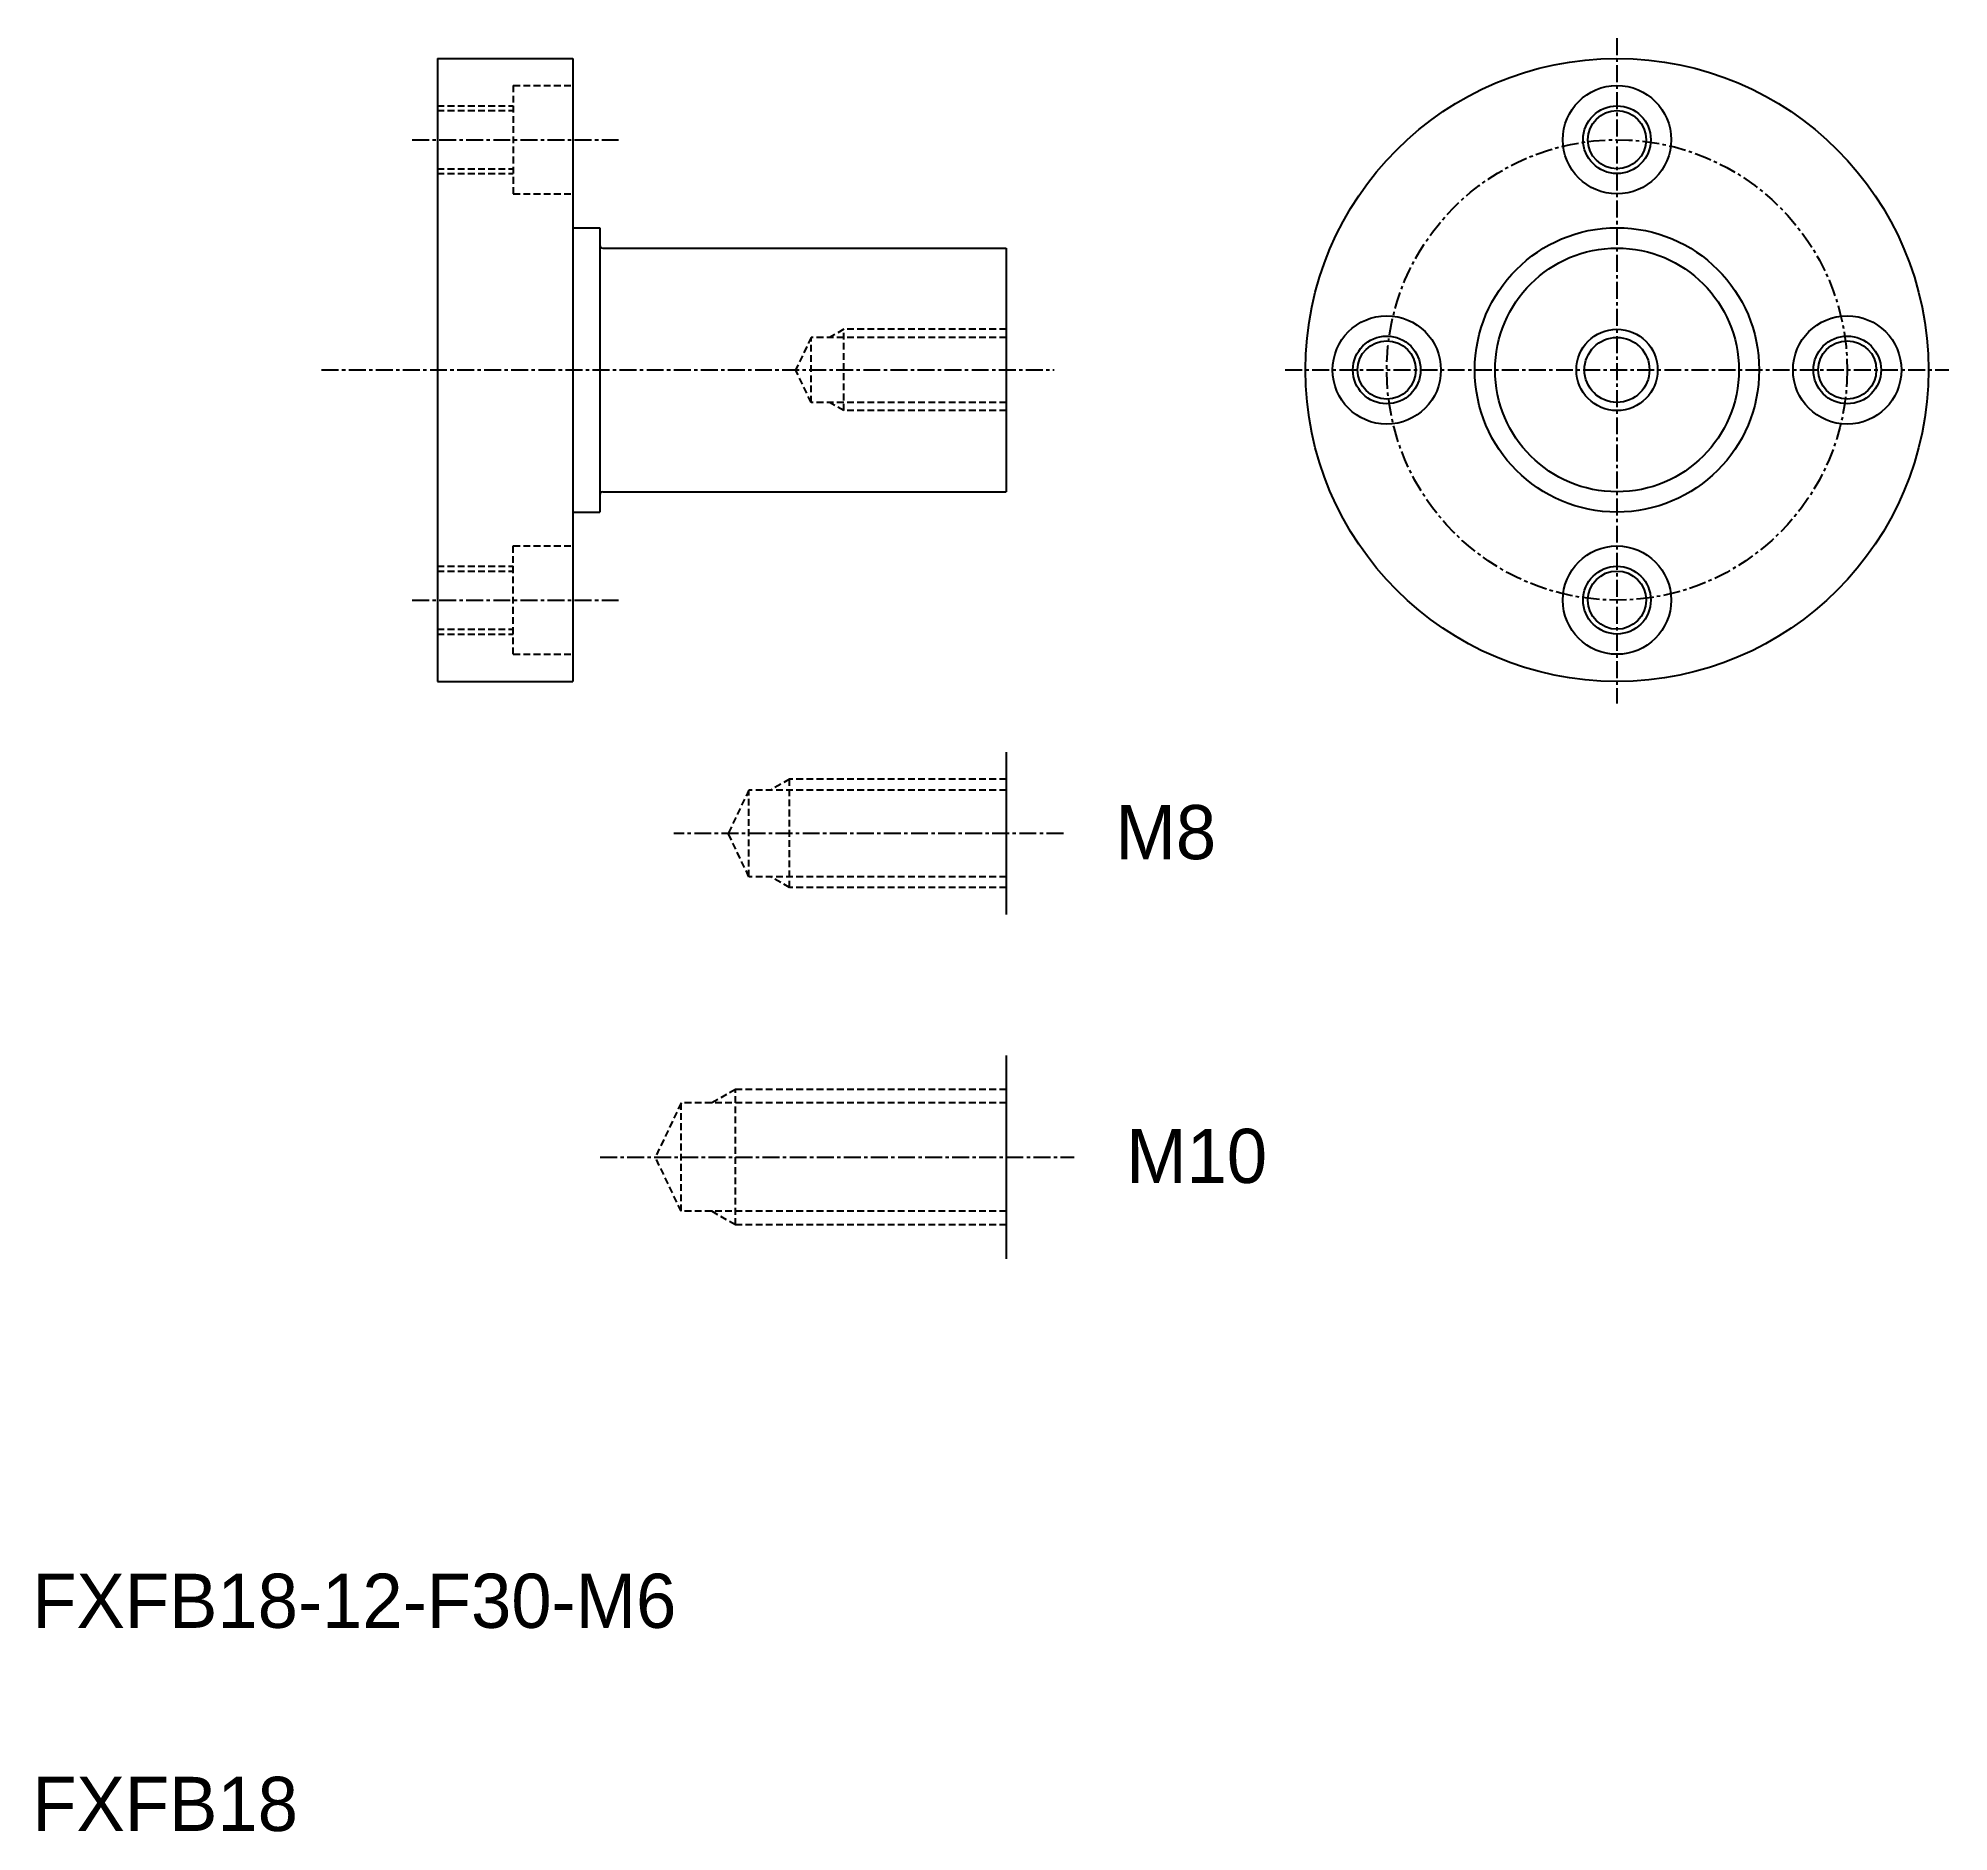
# Model space of a CAD drawing. Extents: x 62 to 203, y 49 to 181.
import ezdxf

# ---------------------------------------------------------------- set-up
doc = ezdxf.new("R2010")
doc.units = 0
doc.linetypes.add('CENTER', pattern=[2, 1.25, -0.25, 0.25, -0.25])
doc.linetypes.add('DASHED', pattern=[0.75, 0.5, -0.25])
doc.layers.get('0').update_dxf_attribs({"linetype": 'CONTINUOUS'})
doc.layers.add('CENTER', color=1, linetype='CENTER')

msp = doc.modelspace()

# ---------------------------------------------------------------- linework, layer by layer
at = {"color": 7, "linetype": 'CONTINUOUS'}
for p, q in [((91.85, 179.72), (91.85, 133.72)), ((91.85, 179.72), (101.85, 179.72)), ((101.85, 179.72), (101.85, 133.72)), ((101.85, 168.22), (101.85, 168.22)), ((101.85, 167.22), (103.85, 167.22)), ((103.85, 167.22), (103.85, 146.22)), ((104.05, 165.72), (133.85, 165.72)), ((133.85, 165.72), (133.85, 147.72)), ((133.85, 165.72), (133.85, 147.72)), ((101.85, 156.72), (101.85, 156.72)), ((104.05, 147.72), (133.85, 147.72)), ((101.85, 146.22), (103.85, 146.22)), ((91.85, 133.72), (101.85, 133.72)), ((133.85, 128.5), (133.85, 116.5)), ((133.85, 106.09), (133.85, 91.09))]:
    msp.add_line(p, q, dxfattribs=at)
at = {"color": 3, "linetype": 'DASHED'}
for p, q in [((97.45, 177.72), (97.45, 169.72)), ((97.45, 177.72), (101.85, 177.72)), ((91.85, 176.22), (97.45, 176.22)), ((91.85, 175.87), (97.45, 175.87)), ((91.85, 171.57), (97.45, 171.57)), ((91.85, 171.22), (97.45, 171.22)), ((97.45, 169.72), (101.85, 169.72)), ((121.85, 159.72), (120.81, 159.12)), ((133.85, 159.72), (121.85, 159.72)), ((121.85, 153.72), (121.85, 159.72)), ((119.45, 159.12), (118.3, 156.72)), ((133.85, 159.12), (119.45, 159.12)), ((119.45, 154.32), (119.45, 159.12)), ((119.45, 154.32), (118.3, 156.72)), ((133.85, 154.32), (119.45, 154.32)), ((121.85, 153.72), (120.81, 154.32)), ((133.85, 153.72), (121.85, 153.72)), ((97.45, 143.72), (101.85, 143.72)), ((97.45, 135.72), (97.45, 143.72)), ((91.85, 142.22), (97.45, 142.22)), ((91.85, 141.87), (97.45, 141.87)), ((91.85, 137.57), (97.45, 137.57)), ((91.85, 137.22), (97.45, 137.22)), ((97.45, 135.72), (101.85, 135.72)), ((114.85, 125.7), (113.32, 122.5)), ((133.85, 125.7), (114.85, 125.7)), ((114.85, 119.3), (114.85, 125.7)), ((117.85, 126.5), (116.46, 125.7)), ((133.85, 126.5), (117.85, 126.5)), ((117.85, 118.5), (117.85, 126.5)), ((114.85, 119.3), (113.32, 122.5)), ((133.85, 119.3), (114.85, 119.3)), ((117.85, 118.5), (116.46, 119.3)), ((133.85, 118.5), (117.85, 118.5)), ((113.85, 103.59), (112.12, 102.59)), ((133.85, 103.59), (113.85, 103.59)), ((113.85, 93.59), (113.85, 103.59)), ((109.85, 102.59), (107.94, 98.59)), ((133.85, 102.59), (109.85, 102.59)), ((109.85, 94.59), (109.85, 102.59)), ((109.85, 94.59), (107.94, 98.59)), ((133.85, 94.59), (109.85, 94.59)), ((113.85, 93.59), (112.12, 94.59)), ((133.85, 93.59), (113.85, 93.59))]:
    msp.add_line(p, q, dxfattribs=at)
at = {"color": 7, "linetype": 'CONTINUOUS'}
for centre, radius in [((178.95, 156.72), 23), ((178.95, 173.72), 4), ((178.95, 173.72), 2.15), ((178.95, 156.72), 10.5), ((178.95, 156.72), 9), ((161.95, 156.72), 4), ((195.95, 156.72), 4), ((161.95, 156.72), 2.15), ((178.95, 156.72), 2.4), ((195.95, 156.72), 2.15), ((178.95, 139.72), 4), ((178.95, 139.72), 2.15)]:
    msp.add_circle(centre, radius, dxfattribs=at)
at = {"color": 3, "linetype": 'CONTINUOUS'}
for centre, radius in [((178.95, 173.72), 2.5), ((178.95, 156.72), 3), ((161.95, 156.72), 2.5), ((195.95, 156.72), 2.5), ((178.95, 139.72), 2.5)]:
    msp.add_circle(centre, radius, dxfattribs=at)
at = {"color": 7, "linetype": 'CONTINUOUS'}
for centre, start, end in [((104.05, 165.92), 180, 270), ((104.05, 147.52), 90, 180)]:
    msp.add_arc(centre, 0.2, start, end, dxfattribs=at)
at = {"layer": 'CENTER', "color": 1, "linetype": 'CENTER'}
for p, q in [((178.95, 181.22), (178.95, 132.09)), ((89.98, 173.72), (105.21, 173.72)), ((83.3, 156.72), (137.4, 156.72)), ((154.45, 156.72), (203.45, 156.72)), ((89.98, 139.72), (105.21, 139.72)), ((138.07, 122.5), (109.3, 122.5)), ((103.86, 98.59), (138.86, 98.59))]:
    msp.add_line(p, q, dxfattribs=at)
msp.add_circle((178.95, 156.72), 17, dxfattribs=at)

# ---------------------------------------------------------------- texts
at = {"color": 7, "linetype": 'CONTINUOUS'}
for s, p in [('M8', (141.92, 120.59)), ('M10', (142.71, 96.68)), ('FXFB18-12-F30-M6', (61.93, 63.83)), ('FXFB18', (61.93, 48.83))]:
    msp.add_text(s, height=4, dxfattribs=at).set_placement(p)

doc.saveas('drawing.dxf')
